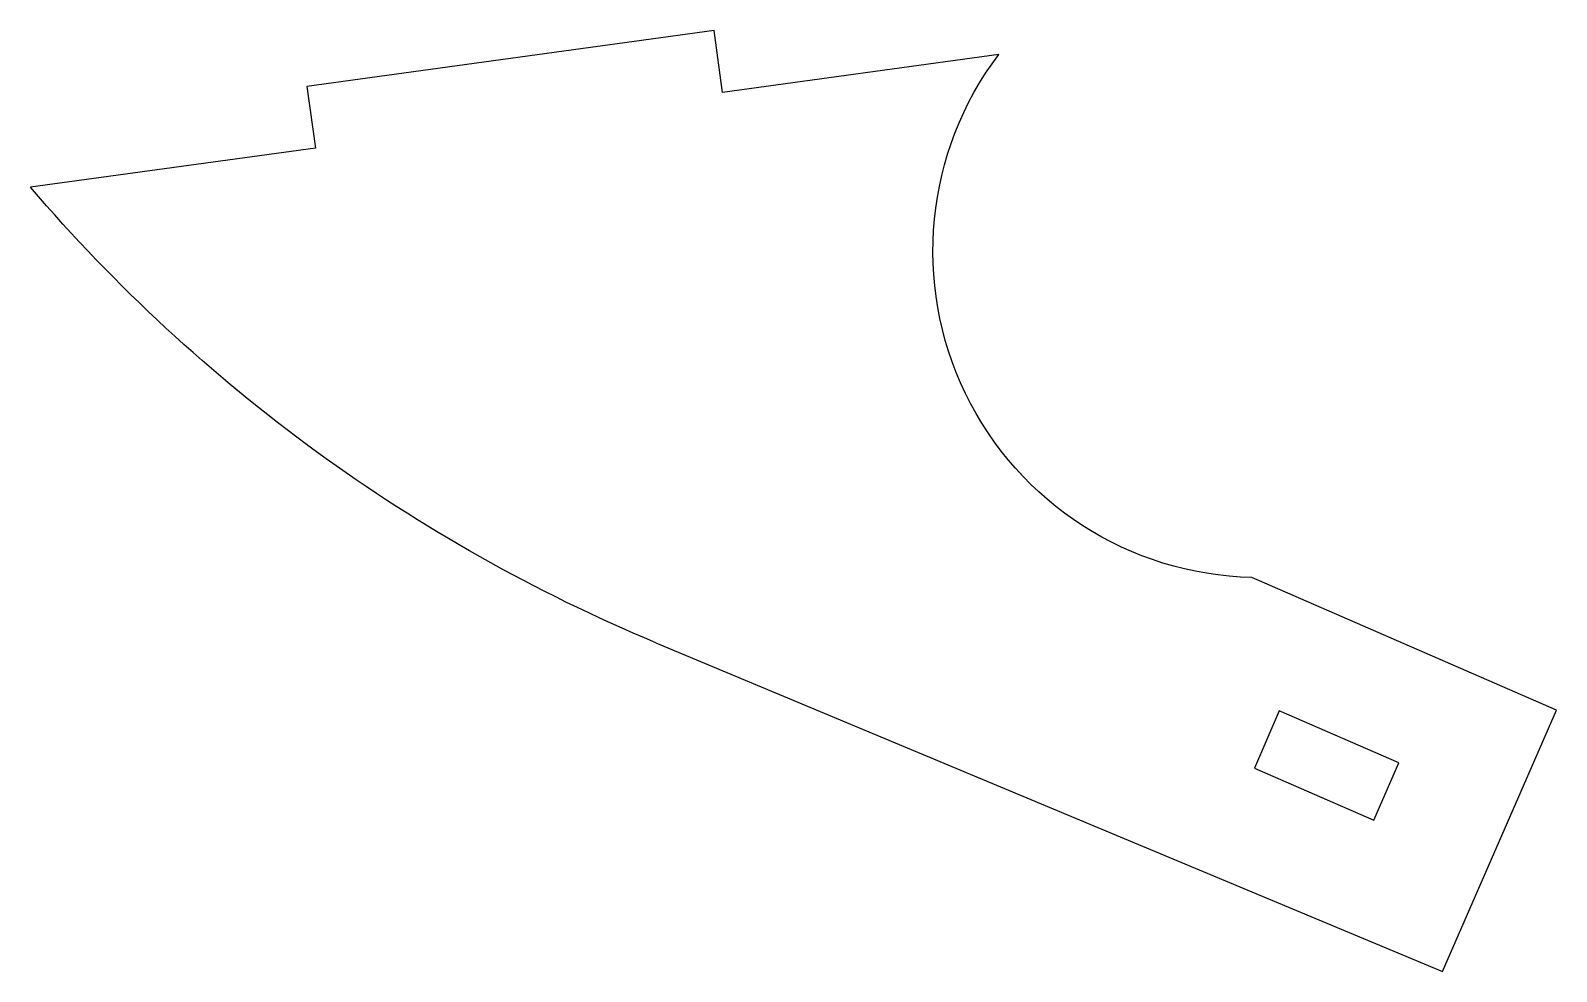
# Model space of a CAD drawing. Header units: millimetres. Extents: x 3385.2 to 3459.6, y 1444.3 to 1490.2.
import ezdxf

# ---------------------------------------------------------------- set-up
doc = ezdxf.new("R2010")
doc.units = ezdxf.units.MM

msp = doc.modelspace()

# ---------------------------------------------------------------- linework, layer by layer
at = {"color": 254, "true_color": 0xcad1ee, "extrusion": (1.98149e-16, -1.70428e-16, -1)}
for p, q in [((3418.552, 1490.184, 559.489), (3398.701, 1487.461, 559.489)), ((3418.966, 1487.165, 559.489), (3418.552, 1490.184, 559.489)), ((3432.439, 1489.013, 559.489), (3418.966, 1487.165, 559.489)), ((3398.701, 1487.461, 559.489), (3399.115, 1484.442, 559.489)), ((3399.115, 1484.442, 559.489), (3385.221, 1482.536, 559.489)), ((3459.637, 1457.028, 559.489), (3444.782, 1463.504, 559.489)), ((3415.713, 1460.323, 559.489), (3454.082, 1444.285, 559.489)), ((3446.121, 1457, 559.489), (3444.903, 1454.206, 559.489)), ((3451.942, 1454.462, 559.489), (3446.121, 1457, 559.489)), ((3454.082, 1444.285, 559.489), (3459.637, 1457.028, 559.489)), ((3444.903, 1454.206, 559.489), (3450.724, 1451.668, 559.489)), ((3450.724, 1451.668, 559.489), (3451.942, 1454.462, 559.489))]:
    msp.add_line(p, q, dxfattribs=at)
for centre, radius, start, end in [((-3445.146, 1479.42, -559.489), 15.921, 334.17901, 37.04954), ((-3447.133, 1535.489, -559.489), 81.469, 292.68537, 319.45977), ((-3445.146, 1479.42, -559.489), 15.921, 271.30848, 334.17901)]:
    msp.add_arc(centre, radius, start, end, dxfattribs=at)

doc.saveas('drawing.dxf')
